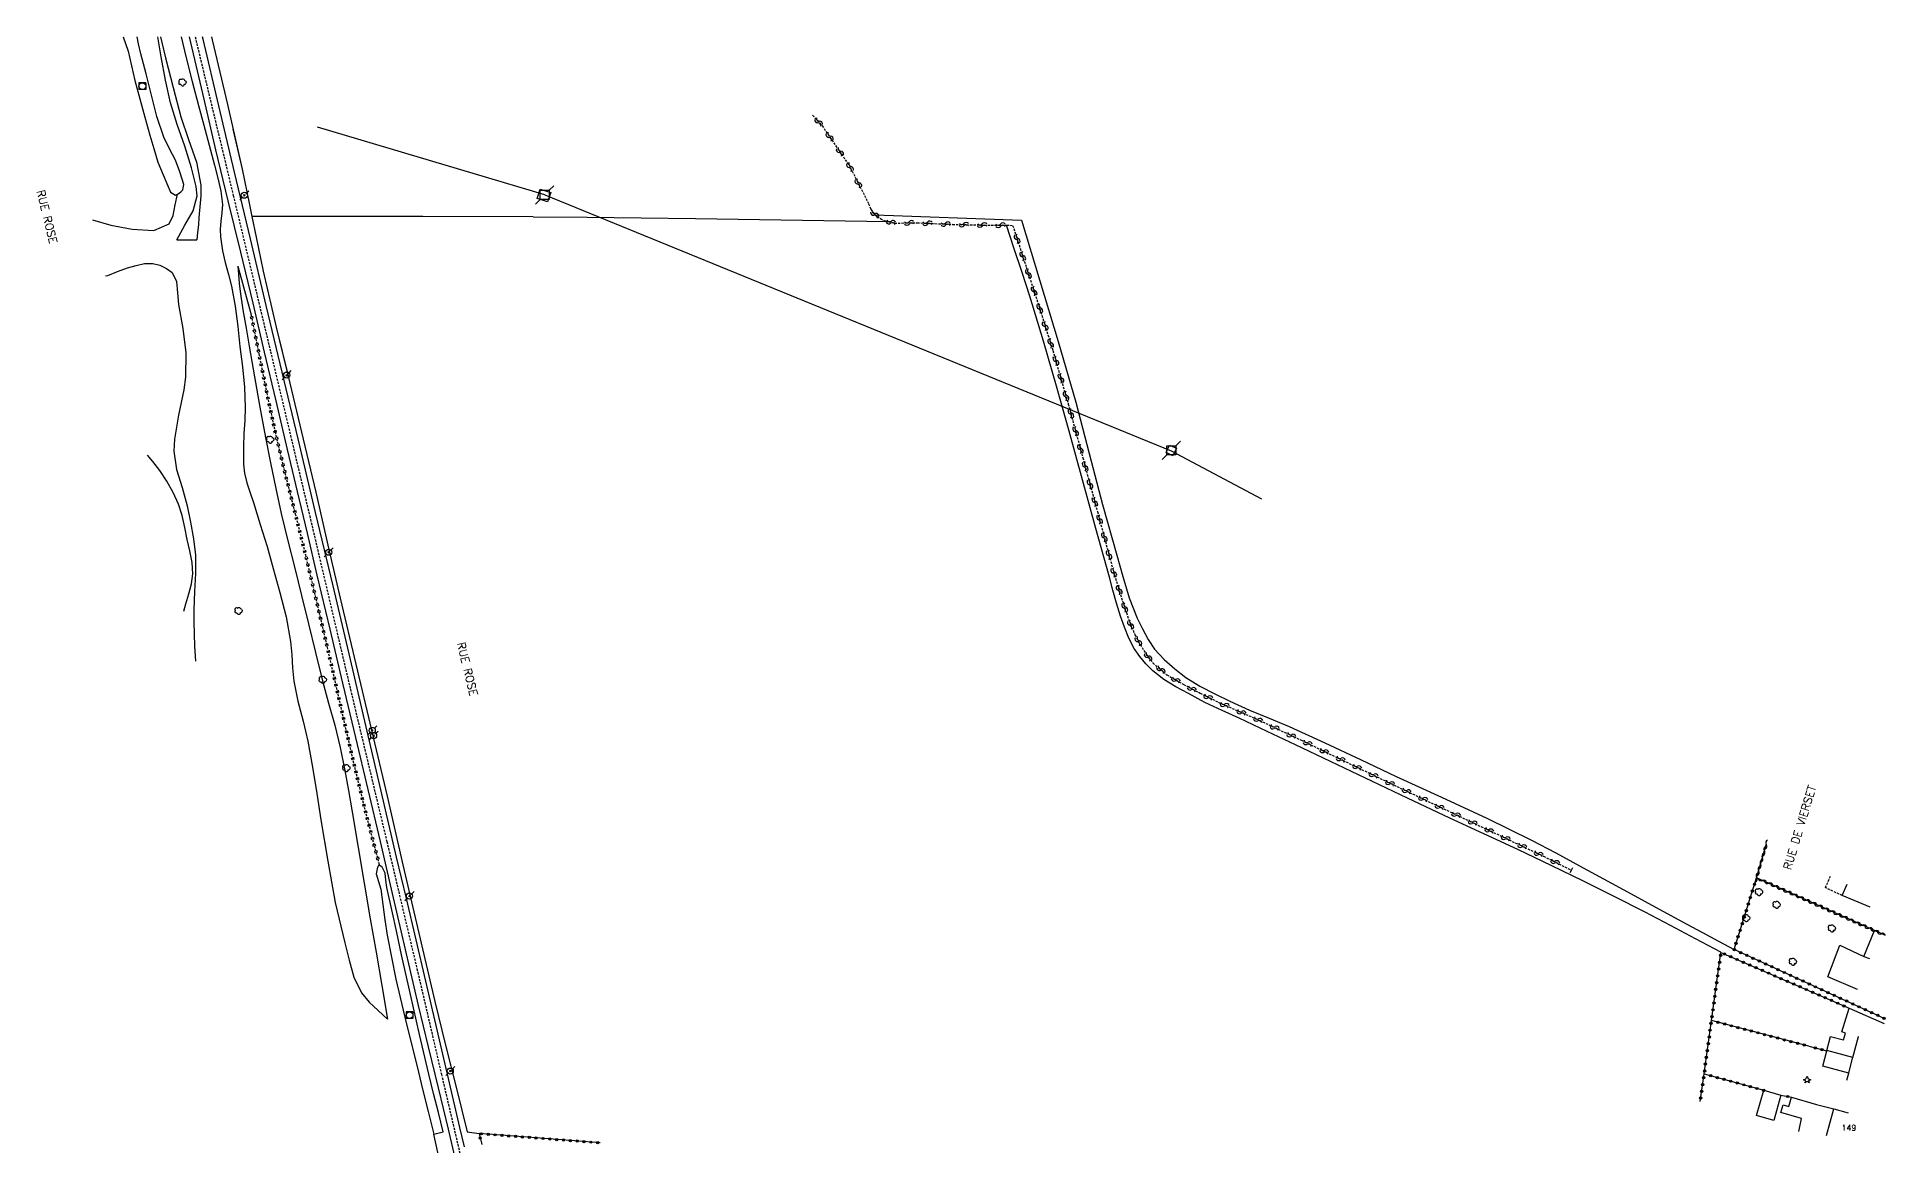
# Model space of a CAD drawing. Header units: millimetres. Extents: x 139000 to 140000, y 123999 to 125000.
# Drawn here: x 139596.1 to 140000.4, y 124757.6 to 125000 of the extents above; entities that cross this region are included whole.
import ezdxf
from ezdxf.enums import TextEntityAlignment as Align

# ---------------------------------------------------------------- set-up
doc = ezdxf.new("R2010")
doc.units = ezdxf.units.MM
doc.linetypes.add('DASHED', pattern=[0.75, 0.5, -0.25])
doc.layers.get('0').update_dxf_attribs({"linetype": 'CONTINUOUS'})
for name, color, linetype in [('W0001', 6, 'DASHED'), ('W0008', 7, 'CONTINUOUS'), ('W0017', 7, 'CONTINUOUS'), ('W0101', 7, 'CONTINUOUS'), ('W0104', 1, 'CONTINUOUS'), ('W0112', 1, 'DASHED'), ('W0120', 7, 'CONTINUOUS'), ('W0211', 2, 'CONTINUOUS'), ('W0214', 2, 'CONTINUOUS'), ('W0220', 5, 'DASHED'), ('W0300', 7, 'CONTINUOUS'), ('W0303', 7, 'CONTINUOUS'), ('W0310', 3, 'CONTINUOUS'), ('W0323', 7, 'CONTINUOUS'), ('W0330', 7, 'CONTINUOUS'), ('W0420', 7, 'CONTINUOUS'), ('W0473', 7, 'CONTINUOUS'), ('W0501', 5, 'DASHED'), ('W0510', 5, 'CONTINUOUS'), ('W0600', 7, 'CONTINUOUS'), ('W0621', 1, 'CONTINUOUS'), ('W0989', 7, 'CONTINUOUS'), ('W0991', 7, 'CONTINUOUS')]:
    doc.layers.add(name, color=color, linetype=linetype)
doc.styles.get("Standard").update_dxf_attribs({"font": 'romans.shx', "width": 0.85})

# ---------------------------------------------------------------- blocks, each defined once
blk = doc.blocks.new('T300')
for p, q in [((-0.8, 0.51), (-0.86, 0.34)), ((-0.86, 0.34), (-0.86, 0.17)), ((-0.86, 0.17), (-0.74, 0.06)), ((-0.69, 0.63), (-0.8, 0.51)), ((-0.8, -0.06), (-0.74, 0.06)), ((-0.74, 0.06), (-0.69, 0.11)), ((-0.57, 0.69), (-0.69, 0.63)), ((-0.46, 0.69), (-0.57, 0.69)), ((-0.29, 0.63), (-0.46, 0.69)), ((-0.29, 0.63), (-0.17, 0.74)), ((-0.23, 0.57), (-0.29, 0.63)), ((-0.17, 0.74), (-0.06, 0.8)), ((-0.06, 0.8), (0.06, 0.8)), ((0.06, 0.8), (0.23, 0.74)), ((0.23, 0.74), (0.34, 0.63)), ((0.34, 0.63), (0.4, 0.51)), ((0.46, 0.46), (0.34, 0.46)), ((0.4, 0.51), (0.4, 0.46)), ((0.57, 0.4), (0.46, 0.46)), ((0.57, 0.4), (0.69, 0.29)), ((0.69, 0.29), (0.74, 0.17)), ((0.74, 0.06), (0.69, -0.17)), ((0.74, 0.17), (0.74, 0.06)), ((-0.8, -0.17), (-0.8, -0.06)), ((-0.8, -0.23), (-0.8, -0.17)), ((-0.74, -0.34), (-0.8, -0.23)), ((-0.69, -0.4), (-0.74, -0.34)), ((-0.51, -0.46), (-0.69, -0.4)), ((-0.4, -0.46), (-0.51, -0.46)), ((-0.4, -0.46), (-0.34, -0.46)), ((-0.34, -0.46), (-0.34, -0.4)), ((-0.34, -0.51), (-0.34, -0.46)), ((-0.29, -0.63), (-0.34, -0.51)), ((-0.17, -0.74), (-0.29, -0.63)), ((-0.06, -0.8), (-0.17, -0.74)), ((0.06, -0.8), (-0.06, -0.8)), ((0.17, -0.74), (0.06, -0.8)), ((0.23, -0.69), (0.17, -0.74)), ((0.29, -0.46), (0.23, -0.46)), ((0.29, -0.63), (0.23, -0.69)), ((0.46, -0.4), (0.29, -0.46)), ((0.34, -0.51), (0.29, -0.63)), ((0.34, -0.51), (0.34, -0.46)), ((0.57, -0.34), (0.46, -0.4)), ((0.63, -0.29), (0.57, -0.34)), ((0.69, -0.17), (0.63, -0.29))]:
    blk.add_line(p, q)
blk = doc.blocks.new('T420')
for p, q in [((0.75, 0.75), (-0.75, 0.75)), ((-0.75, 0.75), (-0.75, -0.75)), ((0.75, 0.75), (0.75, -0.75)), ((0.75, -0.75), (-0.75, -0.75))]:
    blk.add_line(p, q)
blk.add_ellipse((0, 0), major_axis=(-0.53, 0.53), ratio=1, start_param=3.926991, end_param=10.210176)
blk = doc.blocks.new('T473')
for p, q in [((-0.166667, 0.166667), (0.166667, -0.166667)), ((-0.166667, -0.166667), (0.166667, 0.166667)), ((0.500001, 0.500001), (1.000002, 1.000002)), ((-1.000002, -1.000002), (-0.500001, -0.500001))]:
    blk.add_line(p, q)
blk.add_ellipse((0, 0), major_axis=(0.471405, 0.471405), ratio=1, start_param=5.4977871438, end_param=11.780972451)
blk = doc.blocks.new('t220o')
at = {"color": 0, "linetype": 'Continuous'}
for p, q in [((-0.25, 0.25), (0.25, 0.25)), ((-0.25, -0.25), (0.25, -0.25))]:
    blk.add_line(p, q, dxfattribs=at)
blk = doc.blocks.new('t323o')
at = {"color": 0, "linetype": 'Continuous'}
for radius in [0.25, 0.15]:
    blk.add_circle((0, 0), radius, dxfattribs=at)
blk = doc.blocks.new('T303')
for p, q in [((-0.77, 0), (-0.28, 0.21)), ((-0.28, -0.21), (-0.77, 0)), ((-0.28, 0.21), (0, 0.83)), ((0, 0.83), (0.28, 0.21)), ((0.28, 0.21), (0.83, 0)), ((0.83, 0), (0.28, -0.21)), ((-0.49, -0.63), (-0.28, -0.21)), ((0, -0.35), (-0.49, -0.63)), ((0.56, -0.63), (0, -0.35)), ((0.28, -0.21), (0.56, -0.63))]:
    blk.add_line(p, q)
blk = doc.blocks.new('T600')
for p, q in [((-0.999999, 0.999999), (0.999999, 0.999999)), ((-0.999999, -0.999999), (-0.999999, 0.999999)), ((0.999999, 0.999999), (1.999998, 1.999998)), ((0.999999, 0.999999), (0.999999, -0.999999)), ((-0.999999, -0.999999), (-1.999998, -1.999998)), ((0.999999, -0.999999), (-0.999999, -0.999999))]:
    blk.add_line(p, q)
blk = doc.blocks.new('t310o')
at = {"color": 0, "linetype": 'Continuous'}
for centre, start, end in [((-0.5, 0.38), 216.8699, 323.1304), ((0.5, -0.37), 36.8699, 143.1303)]:
    blk.add_arc(centre, 0.625, start, end, dxfattribs=at)
blk = doc.blocks.new('t500o')
at = {"color": 0, "linetype": 'Continuous'}
for centre, start, end in [((-0.5, 0.625), 216.8699, 323.1301), ((0.5, -0.125), 36.8699, 143.1301), ((0.5, -0.625), 36.8699, 143.1301), ((-0.5, 0.125), 216.8699, 323.1301)]:
    blk.add_arc(centre, 0.625, start, end, dxfattribs=at)

msp = doc.modelspace()

# ---------------------------------------------------------------- linework, layer by layer
at = {"layer": 'W0001'}
msp.add_lwpolyline([(139630.65, 125000), (139638.98, 124965.35), (139647.14, 124931.16), (139655.69, 124895.24), (139664.6, 124857.33), (139672.56, 124824.01), (139679.15, 124796.18), (139684.49, 124773.16), (139689.36, 124752.25), (139696.24, 124721.88), (139705.69, 124681.61), (139707.03, 124676)], dxfattribs=at)
at = {"layer": 'W0008'}
for points in [[(139629.37, 125000), (139629.95, 124997.54), (139632.52, 124986.42), (139635.12, 124975.32), (139637.82, 124964.13), (139640.55, 124952.95), (139643.25, 124941.76), (139645.77, 124931.09), (139648.26, 124920.42), (139650.76, 124909.74), (139652.93, 124900.59), (139655.11, 124891.44), (139657.29, 124882.29), (139660.1, 124870.46), (139662.9, 124858.63), (139665.7, 124846.81), (139668.39, 124835.42), (139671.08, 124824.03), (139673.76, 124812.63), (139675.65, 124804.48), (139677.53, 124796.32), (139679.44, 124788.18), (139681.59, 124779.15), (139683.77, 124770.14), (139685.95, 124761.12)], [(139688.54, 124761.5), (139686.06, 124772.17), (139683.57, 124782.84), (139681.08, 124793.51), (139678.95, 124802.56), (139676.83, 124811.6), (139674.71, 124820.64), (139671.34, 124835.04), (139667.99, 124849.44), (139664.61, 124863.83), (139660.81, 124879.92), (139656.98, 124896), (139653.15, 124912.08), (139649.67, 124926.67), (139646.2, 124941.26), (139642.73, 124955.85), (139639.29, 124970.4), (139635.85, 124984.95), (139632.4, 124999.49), (139632.28, 125000)], [(139649.85, 124925.93), (139649.85, 124925.93)], [(139689.53, 124757.27), (139688.54, 124761.5)], [(139685.95, 124761.12), (139688.32, 124751.05), (139690.69, 124740.98), (139693.03, 124730.9), (139696.96, 124713.31), (139700.8, 124695.7), (139704.74, 124678.12), (139705.24, 124676)]]:
    msp.add_lwpolyline(points, dxfattribs=at)
at = {"layer": 'W0017'}
msp.add_lwpolyline([(139995.5, 124798.91), (139997.87, 124804.54)], dxfattribs=at)
at = {"layer": 'W0101'}
for points in [[(139996.88, 124809.7), (139990.81, 124812.2), (139991.9, 124814.73)], [(139994.17, 124791.7), (139994.17, 124791.7), (139987.62, 124794.42), (139990.24, 124801.35)], [(139990.24, 124801.35), (139995.5, 124798.91), (139996.77, 124798.42)], [(139993.06, 124776.61), (139993.11, 124776.78), (139994.33, 124781.39), (139994.42, 124781.37)], [(139991.8, 124771.83), (139991.8, 124771.83), (139992.21, 124773.4), (139993.06, 124776.61)], [(139987.35, 124759.71), (139987.35, 124759.71), (139987.35, 124759.71), (139987.35, 124759.71), (139987.35, 124759.71), (139988.94, 124765.54)], [(139988.94, 124765.54), (139992.08, 124764.66)]]:
    msp.add_lwpolyline(points, dxfattribs=at)
at = {"layer": 'W0104'}
for points in [[(139992.21, 124773.4), (139986.53, 124774.88), (139987.41, 124778.27), (139987.43, 124778.35), (139988.22, 124781.37), (139991.11, 124780.62), (139991.49, 124782.09), (139990.7, 124782.44), (139992.28, 124787.61), (140000, 124784.2)], [(139993.11, 124776.78), (139987.43, 124778.35)], [(139981.31, 124760.64), (139981.86, 124763.45), (139977.37, 124764.76), (139977.86, 124766.44), (139979.12, 124766.07), (139979.71, 124768.1), (139985.15, 124766.51), (139988.94, 124765.54)]]:
    msp.add_lwpolyline(points, dxfattribs=at)
msp.add_lwpolyline([(139977.39, 124768.54), (139975.81, 124763.04), (139972.05, 124764.12), (139973.62, 124769.62)], close=True, dxfattribs=at)
at = {"layer": 'W0112'}
msp.add_lwpolyline([(139990.81, 124812.2), (139987.12, 124813.93), (139988.24, 124816.5)], dxfattribs=at)
at = {"layer": 'W0120'}
msp.add_lwpolyline([(139931.32, 124817.24), (139931.6, 124817.77), (139931.9, 124818.33)], dxfattribs=at)
at = {"layer": 'W0211'}
for points in [[(139626.62, 124955.63), (139628.42, 124958.81), (139630.22, 124961.98), (139631.1, 124965.26), (139630.9, 124967.28), (139630.39, 124969.34), (139629.83, 124971.38), (139628.4, 124976.15), (139626.72, 124980.84), (139625.25, 124985.59), (139624.15, 124990.58), (139623.25, 124995.63), (139622.51, 125000)], [(139623.07, 125000), (139624.17, 124995.41), (139625.81, 124988.95), (139627.54, 124982.5), (139629.22, 124977.55), (139630.95, 124972.62), (139631.88, 124967.59), (139631.87, 124965.24), (139631.69, 124962.88), (139631.48, 124960.51), (139631.35, 124958.89), (139631.2, 124957.26), (139631.05, 124955.64)], [(139611.07, 124947.74), (139611.53, 124947.86), (139613.68, 124948.74), (139615.86, 124949.49), (139617.72, 124950.01), (139619.59, 124950.46), (139621.41, 124950.48), (139622.92, 124950.08), (139624.4, 124949.39), (139625.6, 124948.48), (139626.54, 124946.51), (139626.82, 124944.02), (139627.04, 124941.52), (139627.95, 124936.23), (139628.58, 124930.89), (139628.56, 124925.58), (139628.15, 124922.82), (139627.56, 124920.07), (139627.02, 124917.31), (139626.56, 124914.67), (139626.14, 124912.02), (139625.98, 124909.38), (139626.6, 124905.4), (139627.81, 124901.45), (139628.92, 124897.47), (139629.66, 124893.88), (139630.3, 124890.26), (139630.73, 124886.63), (139630.76, 124882.67), (139630.52, 124878.69), (139630.37, 124874.71), (139630.39, 124872.05), (139630.44, 124869.4), (139630.54, 124866.75), (139630.75, 124863.51)], [(139639.99, 124949.88), (139640.14, 124948.02), (139640.3, 124946.16), (139640.49, 124944.3), (139641.06, 124940.3), (139641.77, 124936.33), (139642.49, 124932.36), (139643.62, 124925.69), (139644.78, 124919.02), (139646.01, 124912.38), (139647.11, 124906.82), (139648.26, 124901.27), (139649.48, 124895.74), (139650.92, 124889.76), (139652.43, 124883.81), (139653.94, 124877.85), (139655.46, 124871.62), (139656.96, 124865.4), (139658.52, 124859.18), (139659.83, 124854.31), (139661.17, 124849.45), (139662.38, 124844.56), (139663.32, 124839.9), (139664.15, 124835.21), (139664.96, 124830.51), (139666.32, 124822.73), (139667.64, 124814.94), (139668.95, 124807.15), (139670.2, 124799.84), (139671.44, 124792.52), (139672.69, 124785.21)], [(139628.21, 124874.38), (139628.63, 124876.05), (139629.24, 124878.21), (139629.83, 124880.38), (139630.16, 124882.55), (139630.01, 124885.07), (139629.51, 124887.59), (139628.94, 124890.11), (139628.4, 124892.72), (139627.8, 124895.32), (139626.98, 124897.83), (139625.83, 124900.37), (139624.44, 124902.82), (139622.9, 124905.16), (139621.4, 124907.16), (139620.22, 124908.56)]]:
    msp.add_lwpolyline(points, dxfattribs=at)
at = {"layer": 'W0214'}
for points in [[(139627.61, 125000), (139628.68, 124995.46), (139630, 124990.25), (139631.35, 124985.04), (139632.53, 124980.69), (139633.74, 124976.35), (139634.85, 124971.99), (139635.59, 124969.13), (139636.3, 124966.26), (139636.64, 124963.36), (139636.5, 124961.54), (139636.23, 124959.7), (139636.09, 124957.87), (139636.19, 124956.32), (139636.38, 124954.77), (139636.63, 124953.24), (139637.21, 124950.65), (139637.95, 124948.08), (139638.61, 124945.5), (139639.39, 124941.13), (139639.96, 124936.71), (139640.45, 124932.28), (139640.97, 124927.85), (139641.41, 124923.4), (139641.61, 124918.95), (139641.52, 124916.09), (139641.33, 124913.24), (139641.23, 124910.38), (139641.21, 124908.45), (139641.24, 124906.53), (139641.43, 124904.63), (139641.95, 124902.45), (139642.69, 124900.31), (139643.42, 124898.17), (139644.9, 124893.38), (139646.37, 124888.59), (139647.74, 124883.77), (139649.19, 124878.48), (139650.53, 124873.16), (139651.51, 124867.79), (139651.77, 124864.89), (139651.93, 124861.99), (139652.21, 124859.1), (139653.09, 124854.71), (139654.24, 124850.36), (139655.31, 124845.99), (139656.34, 124840.26), (139657.23, 124834.5), (139658.15, 124828.75), (139659.65, 124819.72), (139661.26, 124810.71), (139663.39, 124801.85), (139664.34, 124798.09), (139665.38, 124794.35), (139667.01, 124790.96), (139668.71, 124788.93), (139670.7, 124787.07), (139672.69, 124785.21)], [(139608.19, 124960.03), (139612.24, 124958.84), (139616.87, 124957.99), (139621.61, 124957.7), (139624.98, 124959.15), (139625.82, 124960.98), (139626.29, 124963.29), (139626.76, 124965.6)], [(139626.62, 124955.63), (139631.05, 124955.64)], [(139639.99, 124949.88), (139642.89, 124939.2)], [(139696.46, 124676), (139696.73, 124677.29), (139696.93, 124680.71), (139697.08, 124684.13), (139697.35, 124687.51), (139697.57, 124690.89), (139697.56, 124694.25), (139696.78, 124699.92), (139695.37, 124705.53), (139693.93, 124711.14), (139692.37, 124717.75), (139690.76, 124724.35), (139689.18, 124730.96), (139687.03, 124740.64), (139684.95, 124750.34), (139682.87, 124760.04)]]:
    msp.add_lwpolyline(points, dxfattribs=at)
at = {"layer": 'W0220'}
msp.add_lwpolyline([(139642.89, 124939.2), (139644.59, 124930.66), (139646.3, 124922.12), (139648.11, 124913.62), (139650.25, 124904.65), (139652.52, 124895.72), (139654.75, 124886.77), (139656.35, 124880.04), (139657.93, 124873.31), (139659.5, 124866.57), (139662.16, 124854.89), (139664.81, 124843.21), (139667.61, 124831.57), (139668.69, 124827.34), (139669.8, 124823.12), (139670.91, 124818.9)], dxfattribs=at)
at = {"layer": 'W0310'}
msp.add_lwpolyline([(140000, 124803.59), (139997.87, 124804.54), (139972.07, 124816.08), (139974.17, 124823.28)], dxfattribs=at)
at = {"layer": 'W0323'}
for points in [[(140000, 124785.34), (139967.15, 124800.41), (139972.07, 124816.08)], [(139959.77, 124767.15), (139960.6, 124773.2), (139962.2, 124784.87), (139962.28, 124785.42), (139964.28, 124799.76), (139992.28, 124787.61)], [(139983.47, 124779.25), (139962.2, 124784.87)], [(139983.47, 124779.25), (139987.41, 124778.27)], [(139960.6, 124773.2), (139973.62, 124769.62)], [(139977.39, 124768.54), (139979.71, 124768.1)], [(139719.2, 124758.11), (139702.35, 124759.42), (139692.72, 124760.14), (139693.34, 124757.75)]]:
    msp.add_lwpolyline(points, dxfattribs=at)
at = {"layer": 'W0330'}
for points in [[(139634.19, 125000), (139634.34, 124999.36), (139637.7, 124985.24), (139640.9, 124971.09), (139642.46, 124963.66), (139643.06, 124960.74), (139643.98, 124956.22), (139645.55, 124948.79), (139648.38, 124936.52), (139651.35, 124924.28), (139654.3, 124912.03), (139657.01, 124900.44), (139659.69, 124888.84), (139662.39, 124877.24), (139665.79, 124862.8), (139669.21, 124848.36), (139672.62, 124833.92), (139676.09, 124818.95), (139679.55, 124803.97), (139683.09, 124789.01), (139685.42, 124779.51), (139687.77, 124770.02), (139690.14, 124760.52)], [(139638.92, 124979.86), (139640.9, 124971.09), (139642.46, 124963.66), (139643.06, 124960.74), (139643.98, 124956.22), (139645.55, 124948.79), (139648.38, 124936.52), (139650.96, 124925.89)], [(139671.68, 124960.75), (139668.42, 124960.76), (139659.97, 124960.76), (139651.51, 124960.75), (139643.06, 124960.74)], [(139704.57, 124960.69), (139704.57, 124960.69), (139680.47, 124960.74), (139668.42, 124960.76), (139659.97, 124960.76), (139651.51, 124960.75), (139643.06, 124960.74)], [(139704.57, 124960.69), (139716.39, 124960.56), (139728.21, 124960.43), (139740.02, 124960.29), (139754.07, 124960.09), (139768.11, 124959.86), (139782.16, 124959.64)], [(139779.37, 124961.09), (139811.36, 124959.92), (139815.35, 124946.66), (139819.35, 124933.4), (139823.21, 124920.09), (139826.16, 124908.93), (139829.03, 124897.74), (139832.17, 124886.63), (139833.5, 124881.98), (139834.88, 124877.34), (139836.64, 124872.87), (139837.77, 124870.53), (139839.01, 124868.24), (139840.45, 124866.1), (139842.5, 124863.83), (139844.83, 124861.79), (139847.29, 124859.92), (139850.36, 124857.99), (139853.62, 124856.31), (139856.91, 124854.72), (139861.18, 124852.78), (139865.52, 124850.99), (139869.85, 124849.17), (139877.69, 124845.6), (139885.49, 124841.94), (139893.29, 124838.26), (139903.2, 124833.72), (139913.11, 124829.16), (139922.89, 124824.36), (139928.15, 124821.57), (139933.37, 124818.71), (139938.6, 124815.85), (139944.67, 124812.56), (139950.75, 124809.27), (139956.82, 124805.98), (139960.27, 124804.12), (139963.71, 124802.27), (139967.15, 124800.41)], [(139964.25, 124799.85), (139958.74, 124802.77), (139953.22, 124805.69), (139947.68, 124808.57), (139940.91, 124812.02), (139934.1, 124815.4), (139927.27, 124818.74), (139919.85, 124822.25), (139912.41, 124825.7), (139904.97, 124829.16), (139895.76, 124833.52), (139886.56, 124837.9), (139877.36, 124842.28), (139871.22, 124845.17), (139865.07, 124848.06), (139858.94, 124850.98), (139855.2, 124852.72), (139851.46, 124854.47), (139847.82, 124856.38), (139845.1, 124857.89), (139842.44, 124859.49), (139840.03, 124861.37), (139838.56, 124862.87), (139837.2, 124864.5), (139836.01, 124866.23), (139834.82, 124868.49), (139833.87, 124870.9), (139833.01, 124873.35), (139832.11, 124876.16), (139831.33, 124879.01), (139830.55, 124881.86), (139827.58, 124892.49), (139824.69, 124903.13), (139821.75, 124913.76), (139818.98, 124923.64), (139816.16, 124933.5), (139813.18, 124943.31), (139811.5, 124948.49), (139809.77, 124953.65), (139808.04, 124958.81)], [(139690.14, 124760.52), (139692.72, 124760.14)]]:
    msp.add_lwpolyline(points, dxfattribs=at)
at = {"layer": 'W0501'}
for points in [[(139765.64, 124982.89), (139767.73, 124980.59), (139773.62, 124971.98), (139777.34, 124964.69)], [(139777.34, 124964.69), (139777.87, 124963.51), (139778.4, 124962.33), (139779.11, 124961.31), (139779.37, 124961.09), (139779.78, 124960.74), (139780.53, 124960.26), (139781.3, 124959.85), (139782.16, 124959.64), (139783.59, 124959.29), (139786.08, 124959.32), (139788.57, 124959.37), (139792.42, 124959.18), (139796.27, 124959.02), (139800.12, 124958.91), (139803.21, 124958.86), (139806.3, 124958.83), (139808.04, 124958.81), (139809.4, 124958.8)], [(139809.4, 124958.8), (139812.37, 124949.68), (139815.34, 124940.57), (139818.2, 124931.42), (139821.56, 124919.72), (139824.74, 124907.96), (139827.94, 124896.21), (139829.69, 124889.64), (139831.45, 124883.06), (139833.46, 124876.56), (139834.28, 124874.09), (139835.13, 124871.62), (139836.15, 124869.25), (139837.3, 124867.09), (139838.59, 124865), (139840.07, 124863.1), (139843.13, 124860.49), (139846.72, 124858.41), (139850.39, 124856.48), (139854.65, 124854.36), (139859.02, 124852.45), (139863.39, 124850.52), (139872.54, 124846.17), (139881.65, 124841.75), (139890.77, 124837.34), (139902.33, 124831.82), (139913.89, 124826.32), (139925.45, 124820.82), (139931.6, 124817.77)]]:
    msp.add_lwpolyline(points, dxfattribs=at)
at = {"layer": 'W0510'}
for points in [[(139614.94, 125000), (139616.02, 124996.93), (139616.75, 124993.7), (139617.49, 124990.46), (139618.55, 124986.48), (139619.62, 124982.49), (139620.77, 124978.54), (139621.62, 124975.58), (139622.51, 124972.64), (139623.67, 124969.82), (139624.43, 124967.92), (139625.28, 124966.06), (139626.36, 124965.41), (139626.76, 124965.6), (139626.91, 124965.67), (139627.5, 124966.1), (139627.94, 124966.6), (139628.14, 124967.75), (139627.77, 124969.13), (139627.33, 124970.48), (139626.34, 124973.07), (139625.02, 124975.56), (139623.8, 124978.09), (139622.3, 124982.61), (139621.11, 124987.26), (139619.95, 124991.91), (139619.37, 124994.11), (139618.8, 124996.31), (139618.26, 124998.52), (139617.95, 125000)], [(139670.91, 124818.9), (139670.77, 124818.75), (139670.64, 124818.6), (139670.52, 124818.44), (139670.24, 124816.99), (139670.75, 124815.31), (139671.25, 124813.63), (139671.71, 124810.26), (139672.15, 124806.89), (139672.64, 124803.52), (139674.52, 124793.9), (139676.81, 124784.35), (139679.18, 124774.82), (139680.39, 124769.89), (139681.63, 124764.96), (139682.87, 124760.04)], [(139684.87, 124760.56), (139683.83, 124764.75), (139682.79, 124768.95), (139681.76, 124773.14), (139679.72, 124781.83), (139677.74, 124790.54), (139675.79, 124799.25), (139674.72, 124804.16), (139673.65, 124809.07), (139672.55, 124813.97), (139672.37, 124815.56), (139672.18, 124817.14), (139671.51, 124818.42), (139671.32, 124818.59), (139671.11, 124818.74), (139670.91, 124818.9)], [(139682.87, 124760.04), (139684.87, 124760.56)]]:
    msp.add_lwpolyline(points, dxfattribs=at)
at = {"layer": 'W0600'}
for points in [[(139707.73, 124963.96), (139705.44, 124964.7), (139706.1, 124966.73), (139708.39, 124965.99)], [(139845.22, 124910.04), (139844.46, 124908.42), (139842.94, 124909.13), (139843.7, 124910.75)]]:
    msp.add_lwpolyline(points, close=True, dxfattribs=at)
at = {"layer": 'W0621'}
for points in [[(139707.09, 124965.46), (139657.4, 124980.3)], [(139707.09, 124965.46), (139844.09, 124909.47), (139863.85, 124898.97)]]:
    msp.add_lwpolyline(points, dxfattribs=at)

# ---------------------------------------------------------------- block references
at = {"layer": 'W0220'}
for p, rotation in [((139642.99, 124938.67), 281.2892779040508), ((139643.29, 124937.2), 281.2892779040508), ((139643.58, 124935.73), 281.2892779040508), ((139643.87, 124934.26), 281.2892779040508), ((139644.17, 124932.79), 281.2892779040508), ((139644.46, 124931.32), 281.2892779040508), ((139644.75, 124929.84), 281.2892779042575), ((139645.05, 124928.37), 281.2892779042575), ((139645.34, 124926.9), 281.2892779042575), ((139645.63, 124925.43), 281.2892779042575), ((139645.93, 124923.96), 281.2892779042575), ((139646.22, 124922.49), 281.2892779042575), ((139646.53, 124921.02), 282.0524489586764), ((139646.84, 124919.55), 282.0524489586764), ((139647.16, 124918.09), 282.0524489586764), ((139647.47, 124916.62), 282.0524489586764), ((139647.78, 124915.15), 282.0524489586764), ((139648.1, 124913.69), 282.0524489586764), ((139648.44, 124912.23), 283.4331046608507), ((139648.79, 124910.77), 283.4331046608507), ((139649.14, 124909.31), 283.4331046608507), ((139649.49, 124907.85), 283.4331046608507), ((139649.84, 124906.39), 283.4331046608507), ((139650.19, 124904.93), 283.4331046608507), ((139650.55, 124903.48), 284.2367409438908), ((139650.92, 124902.02), 284.2367409438908), ((139651.29, 124900.57), 284.2367409438908), ((139651.66, 124899.12), 284.2367409438908), ((139652.03, 124897.66), 284.2367409438908), ((139652.4, 124896.21), 284.2367409438908), ((139652.76, 124894.75), 283.9925281036969), ((139653.12, 124893.3), 283.9925281036969), ((139653.49, 124891.84), 283.9925281036969), ((139653.85, 124890.39), 283.9925281036969), ((139654.21, 124888.93), 283.9925281036969), ((139654.57, 124887.48), 283.9925281036969), ((139654.93, 124886.02), 283.3813712422855), ((139655.28, 124884.56), 283.3813712422855), ((139655.62, 124883.1), 283.3813712422855), ((139655.97, 124881.64), 283.3813712422855), ((139656.32, 124880.18), 283.3813712422855), ((139656.66, 124878.72), 283.2025804068172), ((139657, 124877.26), 283.2025804068172), ((139657.34, 124875.8), 283.2025804068172), ((139657.69, 124874.34), 283.2025804068172), ((139658.03, 124872.88), 283.1423563943637), ((139658.37, 124871.42), 283.1423563943637), ((139658.71, 124869.96), 283.1423563943637), ((139659.05, 124868.5), 283.1423563943637), ((139659.39, 124867.04), 283.1423563943637), ((139659.73, 124865.57), 282.8386210072608), ((139660.06, 124864.11), 282.8386210072608), ((139660.4, 124862.65), 282.8386210072608), ((139660.73, 124861.19), 282.8386210072608), ((139661.06, 124859.72), 282.8386210072608), ((139661.4, 124858.26), 282.8386210072608), ((139661.73, 124856.8), 282.8386210072608), ((139662.06, 124855.34), 282.8386210072608), ((139662.39, 124853.87), 282.7493446474541), ((139662.73, 124852.41), 282.7493446474541), ((139663.06, 124850.95), 282.7493446474541), ((139663.39, 124849.49), 282.7493446474541), ((139663.72, 124848.02), 282.7493446474541), ((139664.05, 124846.56), 282.7493446474541), ((139664.38, 124845.1), 282.7493446474541), ((139664.71, 124843.63), 282.7493446474541), ((139665.06, 124842.17), 283.5186259813399), ((139665.41, 124840.71), 283.5186259813399), ((139665.76, 124839.26), 283.5186259813399), ((139666.11, 124837.8), 283.5186259813399), ((139666.46, 124836.34), 283.5186259813399), ((139666.81, 124834.88), 283.5186259813399), ((139667.16, 124833.42), 283.5186259813399), ((139667.51, 124831.96), 283.5186259813399), ((139667.88, 124830.51), 284.4214996411999), ((139668.25, 124829.06), 284.4214996411999), ((139668.63, 124827.6), 284.4214996411999), ((139669.01, 124826.15), 284.7048124610499), ((139669.39, 124824.7), 284.7048124610499), ((139669.77, 124823.25), 284.7048124610499), ((139670.15, 124821.8), 284.7048124610499), ((139670.53, 124820.35), 284.7048124610499)]:
    msp.add_blockref('t220o', p, dxfattribs=dict(at, rotation=rotation))
at = {"layer": 'W0300'}
for p in [(139627.92, 124990.04), (139647.1, 124911.9), (139640.18, 124874.45), (139658.6, 124859.38), (139663.75, 124840.07), (139972.64, 124812.95), (139976.49, 124810.16), (139969.83, 124807.25), (139988.58, 124805), (139980.05, 124797.71)]:
    msp.add_blockref('T300', p, dxfattribs=at)
at = {"layer": 'W0303'}
msp.add_blockref('T303', (139983.1, 124771.91), dxfattribs=at)
at = {"layer": 'W0310'}
for p, rotation in [((139973.78, 124821.94), 73.74473105826195), ((139974.2, 124823.38), 73.74473105826195), ((139972.52, 124817.62), 73.74473105826195), ((139972.94, 124819.06), 73.74473105826195), ((139973.36, 124820.5), 73.74473105826195), ((139972.1, 124816.18), 73.74473105826195), ((139973.34, 124815.51), 155.9010285533807), ((139974.71, 124814.9), 155.9010285533807), ((139976.08, 124814.29), 155.9010285533807), ((139977.45, 124813.67), 155.9010285533807), ((139978.82, 124813.06), 155.9010285533807), ((139980.19, 124812.45), 155.9010285533807), ((139981.56, 124811.84), 155.9010285533807), ((139982.93, 124811.22), 155.9010285533807), ((139984.3, 124810.61), 155.9010285533807), ((139985.67, 124810), 155.9010285533807), ((139987.03, 124809.39), 155.9010285533807), ((139988.4, 124808.77), 155.9010285533807), ((139989.77, 124808.16), 155.9010285533807), ((139991.14, 124807.55), 155.9010285533807), ((139992.51, 124806.94), 155.9010285533807), ((139993.88, 124806.32), 155.9010285533807), ((139995.25, 124805.71), 155.9010285533807), ((139996.62, 124805.1), 155.9010285533807), ((139997.99, 124804.49), 155.9023909922913), ((139999.36, 124803.88), 155.9023909922913)]:
    msp.add_blockref('t310o', p, dxfattribs=dict(at, rotation=rotation))
at = {"layer": 'W0323'}
for p, rotation in [((139971.62, 124814.65), 72.56003727392216), ((139970.27, 124810.36), 72.56003727392216), ((139970.72, 124811.79), 72.56003727392216), ((139971.17, 124813.22), 72.56003727392216), ((139968.93, 124806.06), 72.56003727392216), ((139969.37, 124807.49), 72.56003727392216), ((139969.82, 124808.92), 72.56003727392216), ((139967.58, 124801.77), 72.56003727392216), ((139968.03, 124803.2), 72.56003727392216), ((139968.48, 124804.63), 72.56003727392216), ((139963.98, 124797.62), 82.04121007155983), ((139964.19, 124799.11), 82.04121007155983), ((139965.06, 124799.42), 336.5426004555668), ((139966.43, 124798.82), 336.5426004555668), ((139967.22, 124800.38), 155.3616491145794), ((139967.81, 124798.23), 336.5426004555668), ((139968.58, 124799.75), 155.3616491145794), ((139969.18, 124797.63), 336.5426004555668), ((139969.94, 124799.13), 155.3616491145794), ((139971.31, 124798.5), 155.3616491145794), ((139972.67, 124797.88), 155.3616491145794), ((139963.57, 124794.65), 82.04121007155983), ((139963.77, 124796.14), 82.04121007155983), ((139970.56, 124797.03), 336.5426004555668), ((139971.94, 124796.44), 336.5426004555668), ((139973.31, 124795.84), 336.5426004555668), ((139974.03, 124797.25), 155.3616491145794), ((139974.69, 124795.24), 336.5426004555668), ((139975.4, 124796.63), 155.3616491145794), ((139976.06, 124794.64), 336.5426004555668), ((139976.76, 124796), 155.3616491145794), ((139977.44, 124794.05), 336.5426004555668), ((139978.12, 124795.38), 155.3616491145794), ((139978.82, 124793.45), 336.5426004555668), ((139979.49, 124794.75), 155.3616491145794), ((139980.85, 124794.12), 155.3616491145794), ((139982.21, 124793.5), 155.3616491145794), ((139962.94, 124790.19), 82.04121007155983), ((139963.15, 124791.68), 82.04121007155983), ((139963.36, 124793.17), 82.04121007155983), ((139980.19, 124792.85), 336.5426004555668), ((139981.57, 124792.26), 336.5426004555668), ((139982.94, 124791.66), 336.5426004555668), ((139983.58, 124792.87), 155.3616491145794), ((139984.32, 124791.06), 336.5426004555668), ((139984.94, 124792.25), 155.3616491145794), ((139985.7, 124790.46), 336.5426004555668), ((139986.3, 124791.62), 155.3616491145794), ((139987.07, 124789.87), 336.5426004555668), ((139987.67, 124791), 155.3616491145794), ((139989.03, 124790.37), 155.3616491145794), ((139990.39, 124789.75), 155.3616491145794), ((139962.32, 124785.74), 82.04121007155983), ((139962.53, 124787.22), 82.04121007155983), ((139962.74, 124788.71), 82.04121007155983), ((139988.45, 124789.27), 336.5426004555668), ((139989.82, 124788.67), 336.5426004555668), ((139991.2, 124788.08), 336.5426004555668), ((139991.76, 124789.12), 155.3616491145794), ((139993.12, 124788.5), 155.3616491145794), ((139994.48, 124787.87), 155.3616491145794), ((139995.85, 124787.25), 155.3616491145794), ((139997.21, 124786.62), 155.3616491145794), ((139998.58, 124786), 155.3616491145794), ((139999.94, 124785.37), 155.3616491145794), ((139961.71, 124781.28), 82.189713512015), ((139961.91, 124782.77), 82.189713512015), ((139962.12, 124784.25), 82.189713512015), ((139963.65, 124784.49), 165.1986282836223), ((139965.1, 124784.1), 165.1986282836223), ((139966.55, 124783.72), 165.1986282836223), ((139968, 124783.34), 165.1986282836223), ((139969.45, 124782.95), 165.1986282836223), ((139970.9, 124782.57), 165.1986282836223), ((139972.35, 124782.19), 165.1986282836223), ((139973.8, 124781.8), 165.1986282836223), ((139975.25, 124781.42), 165.1986282836223), ((139961.3, 124778.31), 82.189713512015), ((139961.5, 124779.79), 82.189713512015), ((139976.7, 124781.04), 165.1986282836223), ((139978.15, 124780.65), 165.1986282836223), ((139979.6, 124780.27), 165.1986282836223), ((139981.05, 124779.89), 165.1986282836223), ((139982.5, 124779.51), 165.1986282836223), ((139984.92, 124778.89), 346.0526189195402), ((139986.38, 124778.53), 346.0526189195402), ((139960.69, 124773.85), 82.189713512015), ((139960.89, 124775.34), 82.189713512015), ((139961.1, 124776.82), 82.189713512015), ((139960.08, 124769.39), 82.19167602383372), ((139960.28, 124770.88), 82.19167602383372), ((139960.49, 124772.36), 82.19167602383372), ((139962.05, 124772.8), 344.6157724407736), ((139963.49, 124772.4), 344.6157724407736), ((139964.94, 124772), 344.6157724407736), ((139966.39, 124771.61), 344.6157724407736), ((139967.83, 124771.21), 344.6157724407736), ((139969.28, 124770.81), 344.6157724407736), ((139970.72, 124770.41), 344.6157724407736), ((139972.17, 124770.01), 344.6157724407736), ((139973.62, 124769.62), 344.6157724407736), ((139959.87, 124767.91), 82.19167602383372), ((139978.86, 124768.26), 349.4071177555299), ((139692.97, 124759.2), 284.5867693618233), ((139693.24, 124760.1), 175.7296337725506), ((139694.74, 124759.99), 175.7296337725506), ((139696.24, 124759.88), 175.7296337725506), ((139697.73, 124759.77), 175.7296337725506), ((139699.23, 124759.65), 175.7296337725506), ((139700.72, 124759.54), 175.7296337725506), ((139702.22, 124759.43), 175.7296337725506), ((139703.72, 124759.31), 175.5635503951646), ((139705.21, 124759.2), 175.5635503951646), ((139706.71, 124759.08), 175.5635503951646), ((139708.2, 124758.97), 175.5635503951646), ((139709.7, 124758.85), 175.5635503951646), ((139711.19, 124758.73), 175.5635503951646), ((139712.69, 124758.62), 175.5635503951646), ((139714.18, 124758.5), 175.5635503951646), ((139715.68, 124758.39), 175.5635503951646), ((139717.17, 124758.27), 175.5635503951646), ((139718.67, 124758.15), 175.5635503951646)]:
    msp.add_blockref('t323o', p, dxfattribs=dict(at, rotation=rotation))
at = {"layer": 'W0420'}
for p in [(139619.11, 124989.23), (139677.53, 124786.05)]:
    msp.add_blockref('T420', p, dxfattribs=at)
at = {"layer": 'W0473'}
for p in [(139641.4, 124965.38), (139641.4, 124965.38), (139650.68, 124926.04), (139650.68, 124926.04), (139659.86, 124887.3), (139669.36, 124848.33), (139669.67, 124847.2), (139677.51, 124812.1), (139686.43, 124773.82)]:
    msp.add_blockref('T473', p, dxfattribs=at)
at = {"layer": 'W0501'}
for p, rotation in [((139767, 124981.39), 312.3730733008261), ((139769.38, 124978.18), 304.3908424773213), ((139771.64, 124974.88), 304.3908424773213), ((139773.85, 124971.55), 297.0255125110185), ((139775.66, 124967.98), 297.0255125110185), ((139779.24, 124961.2), 319.5264752809011), ((139782.78, 124959.49), 346.4543390657365), ((139786.76, 124959.34), 1.059206433564833), ((139790.76, 124959.26), 357.1286832687311), ((139794.75, 124959.08), 357.7242483585104), ((139798.75, 124958.95), 358.319250621326), ((139802.75, 124958.87), 358.9997873280568), ((139806.75, 124958.82), 359.4734596988438), ((139810.36, 124955.85), 288.0626949477542), ((139811.6, 124952.05), 288.0626949477542), ((139812.84, 124948.24), 288.0626949477542), ((139814.08, 124944.44), 288.0626949477542), ((139815.32, 124940.64), 288.0626949477542), ((139816.51, 124936.82), 287.3689983320328), ((139817.71, 124933), 287.3689983320328), ((139818.85, 124929.17), 286.018455771577), ((139819.95, 124925.33), 286.018455771577), ((139821.06, 124921.48), 286.018455771577), ((139822.13, 124917.63), 285.129654898063), ((139823.17, 124913.77), 285.129654898063), ((139824.22, 124909.9), 285.129654898063), ((139825.26, 124906.04), 285.2311828721027), ((139826.31, 124902.19), 285.2311828721027), ((139827.37, 124898.33), 285.2311828721027), ((139828.41, 124894.46), 284.930332914432), ((139829.44, 124890.6), 284.930332914432), ((139830.47, 124886.73), 284.9812890776947), ((139831.51, 124882.87), 287.1584852377247), ((139832.69, 124879.05), 287.1584852377247), ((139833.9, 124875.24), 288.2472312507948), ((139835.2, 124871.46), 293.2973862629082), ((139836.9, 124867.84), 297.8863011335457), ((139839.01, 124864.45), 307.8311619977885), ((139841.81, 124861.62), 319.6707527668588), ((139845.09, 124859.36), 329.8489790750742), ((139848.59, 124857.43), 332.2916573079813), ((139852.15, 124855.6), 333.5210511786577), ((139855.76, 124853.88), 336.3871088790265), ((139859.42, 124852.27), 336.1617702603749), ((139863.08, 124850.66), 336.1617702603749), ((139866.7, 124848.95), 334.6013522067054), ((139870.31, 124847.23), 334.6013522067054), ((139873.92, 124845.51), 334.1205325731842), ((139877.52, 124843.76), 334.1205325731842), ((139881.12, 124842.01), 334.1205325731842), ((139884.72, 124840.27), 334.1888637252453), ((139888.32, 124838.53), 334.1888637252453), ((139891.92, 124836.79), 334.4716278907921), ((139895.53, 124835.07), 334.4716278907921), ((139899.14, 124833.35), 334.4716278907921), ((139902.75, 124831.62), 334.5516607831407), ((139906.36, 124829.9), 334.5516607831407), ((139909.98, 124828.18), 334.5516607831407), ((139913.59, 124826.47), 334.5516607831407), ((139917.2, 124824.75), 334.555701456849), ((139920.81, 124823.03), 334.555701456849), ((139924.42, 124821.31), 334.555701456849), ((139928.02, 124819.55), 333.6328286771242)]:
    msp.add_blockref('t500o', p, dxfattribs=dict(at, rotation=rotation))
at = {"layer": 'W0600'}
for p in [(139707.09, 124965.46), (139844.11, 124909.57)]:
    msp.add_blockref('T600', p, dxfattribs=at)

# ---------------------------------------------------------------- texts
at = {"layer": 'W0989'}
for s, rotation, p in [('RUE ROSE', 283.788, (139595.99, 124966.31)), ('RUE ROSE', 283.788, (139687.91, 124867.38)), ('RUE DE VIERSET', 73.1133, (139979.54, 124817.7))]:
    msp.add_text(s, height=1.75, rotation=rotation, dxfattribs=at).set_placement(p)
at = {"layer": 'W0991'}
msp.add_text('149', height=1.25, dxfattribs=at).set_placement((139992.27, 124761.42), align=Align.MIDDLE_CENTER)

doc.saveas('drawing.dxf')
